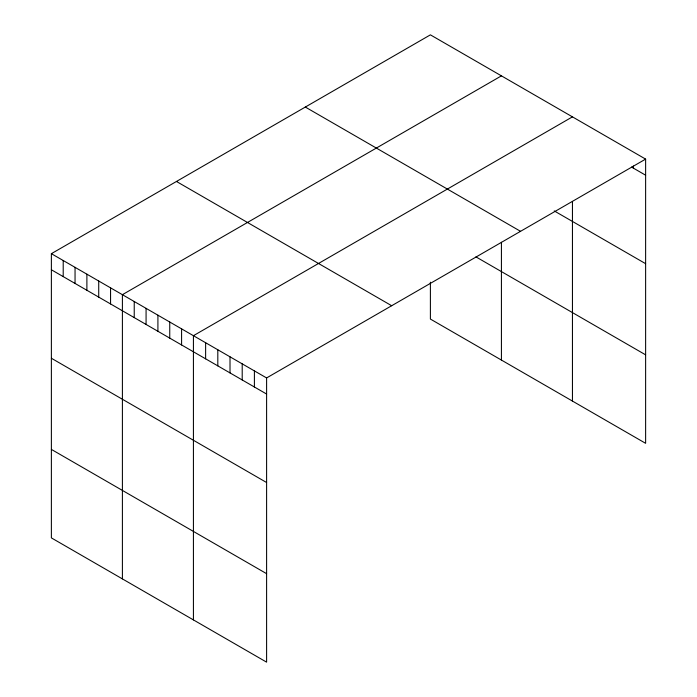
<?xml version="1.0" encoding="UTF-8"?>
<svg xmlns="http://www.w3.org/2000/svg" width="697" height="697" viewBox="0 0 697 697"><rect width="100%" height="100%" fill="white"/><g stroke="black" fill="none" stroke-linecap="round" stroke-linejoin="round"><path stroke-width="1.05" d="M645.622 159.108L266.602 377.94L266.602 662.15L51.378 537.892L51.378 253.682L430.397 34.85L645.622 159.108L645.622 443.318L430.397 319.06L430.397 282.198M501.422 75.86L122.402 294.683L122.402 578.893M572.446 116.861L193.426 335.693L193.426 619.903M631.552 167.08L645.622 175.208M554.237 210.921L645.622 263.684M305.321 107.059L520.546 231.326M475.929 256.871L645.622 354.843M176.454 181.464L391.679 305.722M51.378 253.682L266.602 377.94M51.378 269.774L266.602 394.04M51.378 358.258L266.602 482.516M51.378 449.408L266.602 573.675M633.434 166.017L633.434 168.169M572.446 201.424L572.446 401.071M501.422 242.286L501.422 360.07M254.405 370.9L254.405 386.992M242.207 363.86L242.207 379.952M230.01 356.812L230.01 372.912M217.812 349.772L217.812 365.873M205.624 342.732L205.624 358.833M181.586 328.853L181.586 344.954M169.746 322.023L169.746 338.123M157.914 315.183L157.914 331.284M146.074 308.353L146.074 324.453M134.233 301.522L134.233 317.614M110.562 287.852L110.562 303.944M98.721 281.013L98.721 297.114M86.89 274.182L86.89 290.283M75.049 267.343L75.049 283.444M63.209 260.512L63.209 276.613"/></g></svg>
